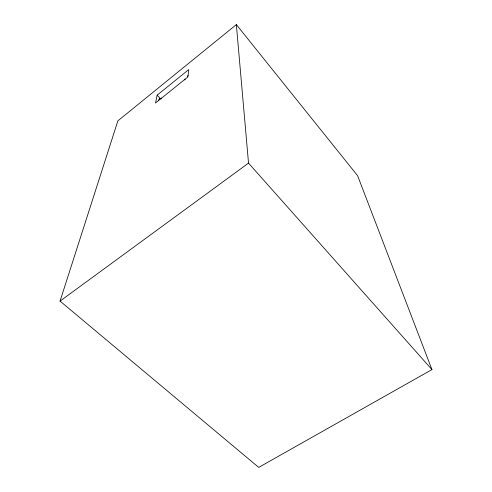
<?xml version="1.0" encoding="UTF-8"?>
<svg xmlns="http://www.w3.org/2000/svg" width="492" height="492" viewBox="0 0 492 492"><rect width="100%" height="100%" fill="white"/><g stroke="black" fill="none" stroke-linecap="round" stroke-linejoin="round"><path stroke-width="0.74" d="M157.176 95.128L155.503 103.013L187.926 76.906L188.737 69.6L157.176 95.128L160.595 98.874M60.055 301.104L117.877 120.847L236.351 24.6L357.616 175.706L431.945 369.59L258.712 467.4L60.055 301.104L248.522 163.11L236.351 24.6M159.334 99.107L160.164 98.437M248.522 163.11L431.945 369.59M184.82 79.913A1.63 0.387 51.9 0 1 185.152 79.341M159.414 99.698A0.959 0.892 20.8 0 1 159.31 99.236L159.353 99.009A0.959 0.892 20.8 0 1 160.06 98.437L160.312 98.431A0.959 0.892 20.8 0 1 160.558 98.486M187.692 76.672A0.879 0.836 20.1 0 1 187.624 76.457L187.606 76.235A0.879 0.836 20.1 0 1 188.098 75.553M158.541 100.559A1.771 0.498 51.3 0 1 158.695 99.778M161.198 98.923A1.611 0.449 51.4 0 1 161.37 98.142"/></g></svg>
